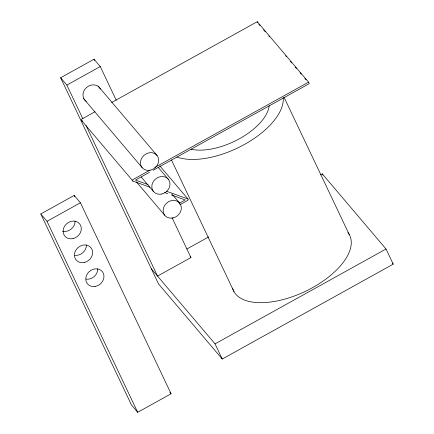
<?xml version="1.0" encoding="UTF-8"?>
<svg xmlns="http://www.w3.org/2000/svg" width="434" height="434" viewBox="0 0 434 434"><rect width="100%" height="100%" fill="white"/><g stroke="black" fill="none" stroke-linecap="round" stroke-linejoin="round"><path stroke-width="0.65" d="M320.52 174.848L322.294 173.866L386.027 248.997L393.226 264.154L222.246 359.032L158.513 283.901L60.624 77.757L94.032 59.219L100.259 66.559L116.247 100.227M60.624 77.757L66.852 85.097L100.259 66.559M95.019 111.733L81.766 119.09A0.944 0.819 -40.3 0 0 81.706 120.657L132.988 181.114L149.828 187.179M111.625 102.516L257.27 21.7L308.552 82.151L309.258 83.643L153.169 170.258M40.774 213.973L74.181 195.436L80.404 202.776L171.094 393.763L137.686 412.3L131.459 404.96L40.774 213.973L46.997 221.313L137.686 412.3M46.997 221.313L80.404 202.776M149.616 170.345L133.043 179.54A0.944 0.819 -40.3 0 0 132.988 181.114M154.781 167.475L308.552 82.151M149.437 172.331L135.495 180.067L148.124 184.618M179.215 203.237L185.193 199.922L171.511 194.991M179.904 204.739L187.64 200.448A0.944 0.819 -40.3 0 0 187.694 198.875L166.363 191.188M186.81 249.045L208.7 236.899M172.054 217.754L190.949 257.546L157.542 276.084L86.035 125.497M151.314 268.744L215.047 343.874L386.027 248.997M81.706 120.657L82.829 121.064M164.67 192.528L167.828 193.662M258.778 24.136L259.982 25.552M263.59 29.805L265.19 31.693M268.798 35.946L269.595 36.89M285.621 55.78L286.424 56.724M290.433 61.449L291.632 62.865M295.239 67.113L296.438 68.529M300.046 72.782L301.245 74.198M304.852 78.451L306.057 79.867M392.352 263.129L393.226 264.154M98.122 86.03L157.054 155.497M159.81 165.848L188.014 199.097M158.35 167.535L168.392 179.372M171.869 193.982L179.725 203.248M83.583 98.589L142.075 167.546M141.191 177.012L153.414 191.421M136.374 181.846L164.746 215.297M190.119 256.565L190.949 257.546M169.846 392.293L171.094 393.763M257.27 21.7L257.801 22.818M322.294 173.866L322.874 175.076M284.194 97.552L349.299 234.669M171.463 159.983L233.959 291.588M94.032 59.219L94.612 60.44M215.047 343.874L222.246 359.032M66.852 85.097L82.84 118.764M74.181 195.436L74.762 196.662M347.889 232.553A64.335 31.389 -25.4 0 1 305.856 291.116A64.335 31.389 -25.4 0 1 232.581 288.219M283.185 97.628A64.335 31.389 -25.4 0 1 244.749 144.283A64.335 31.389 -25.4 0 1 176.888 156.978M269.151 105.809A49.199 24 -25.4 0 1 239.546 138.674A49.199 24 -25.4 0 1 190.987 149.182M97.742 268.836A9.613 8.322 -40.3 0 1 86.182 279.16M86.404 244.966A9.613 8.322 -40.3 0 1 74.843 255.29M75.066 221.09A9.613 8.322 -40.3 0 1 62.615 231.246M86.29 101.328A9.613 8.322 -40.3 0 1 86.588 87.462A9.613 8.322 -40.3 0 1 100.411 89.095M95.762 286.326A9.613 8.322 -40.3 0 0 102.272 271.554A9.613 8.322 -40.3 0 0 86.594 275.205A9.613 8.322 -40.3 0 0 95.762 286.326M84.424 262.451A9.613 8.322 -40.3 0 0 90.934 247.684A9.613 8.322 -40.3 0 0 75.261 251.329A9.613 8.322 -40.3 0 0 84.424 262.451M73.091 238.581A9.613 8.322 -40.3 0 0 79.601 223.808A9.613 8.322 -40.3 0 0 63.923 227.459A9.613 8.322 -40.3 0 0 73.091 238.581M150.452 170.155A9.613 8.322 -40.3 0 0 156.962 155.383A9.613 8.322 -40.3 0 0 141.283 159.034A9.613 8.322 -40.3 0 0 150.452 170.155M161.784 194.025A9.613 8.322 -40.3 0 0 168.294 179.258A9.613 8.322 -40.3 0 0 152.622 182.904A9.613 8.322 -40.3 0 0 161.784 194.025M173.123 217.901A9.613 8.322 -40.3 0 0 179.633 203.128A9.613 8.322 -40.3 0 0 163.954 206.779A9.613 8.322 -40.3 0 0 173.123 217.901"/></g></svg>
